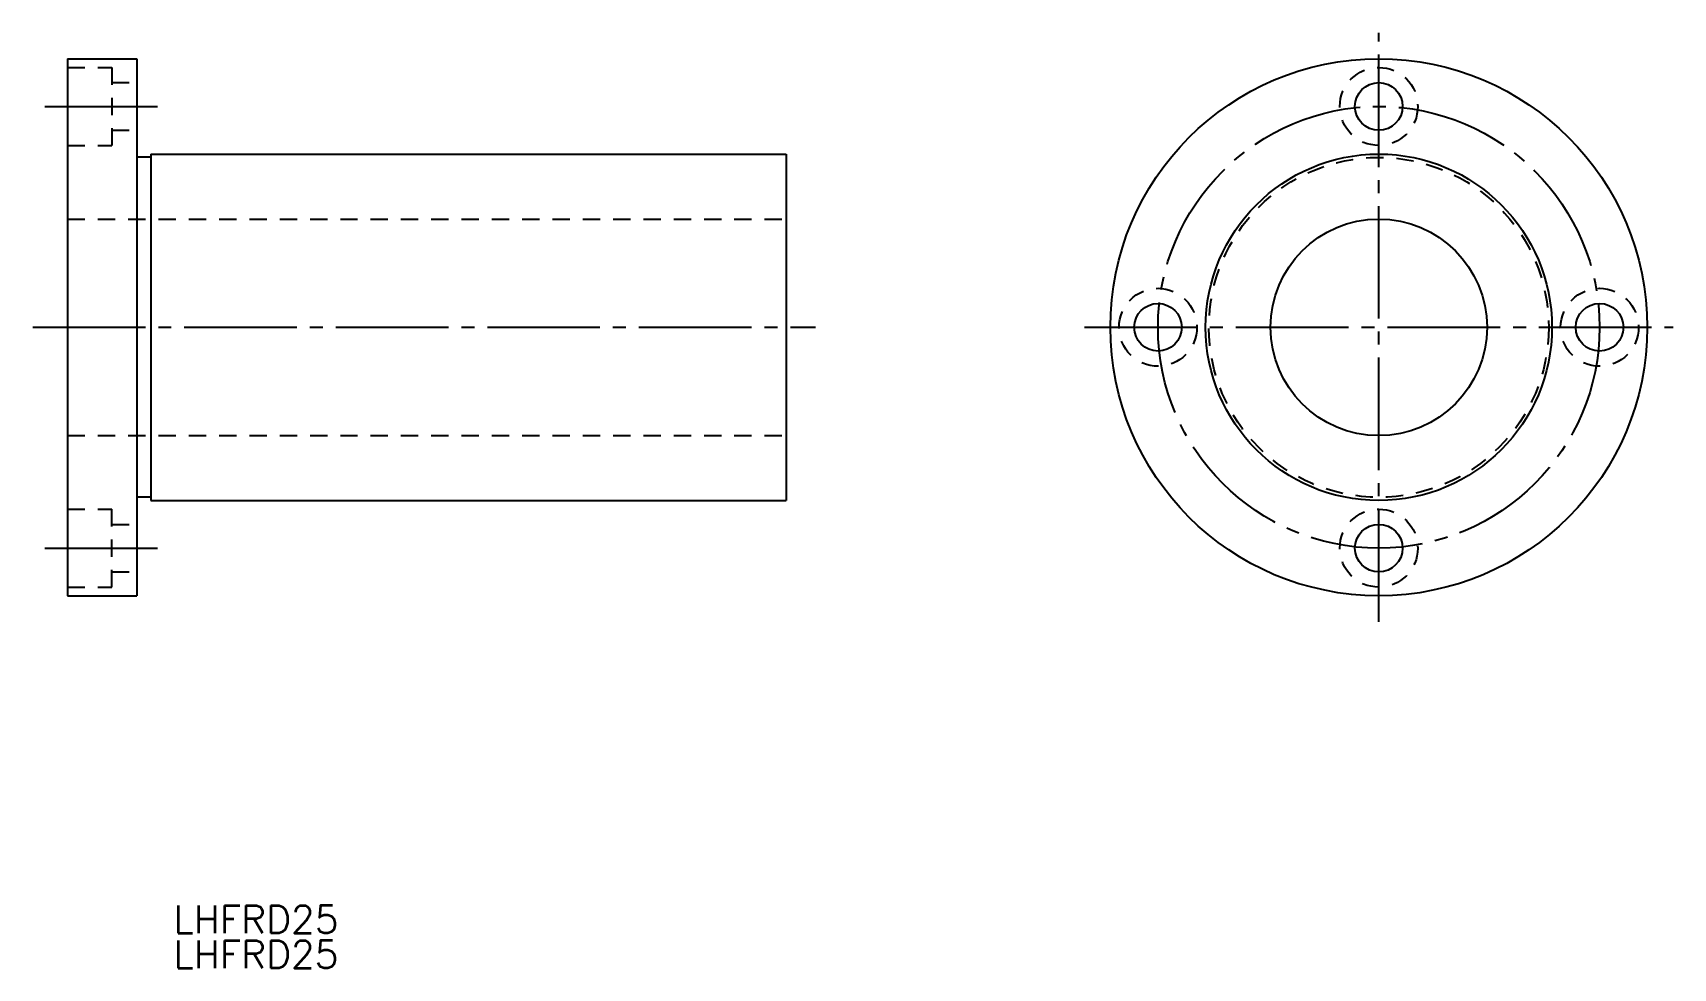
# Model space of a CAD drawing. Extents: x 98 to 287, y 124 to 232.
import ezdxf

# ---------------------------------------------------------------- set-up
doc = ezdxf.new("R2010")
doc.units = 0
doc.linetypes.add('CENTER', pattern=[17.5, 13, -1.5, 1.5, -1.5])
doc.linetypes.add('DASHED', pattern=[3.5, 2, -1.5])
doc.layers.get('0').update_dxf_attribs({"linetype": 'CONTINUOUS'})
doc.layers.add('CENTER', color=1, linetype='CENTER')
doc.styles.get("Standard").update_dxf_attribs({"font": 'txt.shx', "bigfont": '@extfont2.shx'})

msp = doc.modelspace()

# ---------------------------------------------------------------- linework, layer by layer
at = {"color": 7, "linetype": 'CONTINUOUS'}
for p, q in [((101.56, 228.51), (101.56, 166.51)), ((101.56, 228.51), (109.56, 228.51)), ((109.56, 228.51), (109.56, 166.51)), ((111.16, 217.14), (109.56, 217.14)), ((111.16, 217.51), (111.16, 177.51)), ((111.16, 217.51), (184.56, 217.51)), ((184.56, 217.51), (184.56, 177.51)), ((111.16, 177.89), (109.56, 177.89)), ((111.16, 177.51), (184.56, 177.51)), ((101.56, 166.51), (109.56, 166.51))]:
    msp.add_line(p, q, dxfattribs=at)
at = {"color": 3, "linetype": 'DASHED'}
for p, q in [((101.56, 227.51), (106.66, 227.51)), ((106.66, 227.51), (106.66, 218.51)), ((106.66, 225.76), (109.56, 225.76)), ((106.66, 220.26), (109.56, 220.26)), ((101.56, 218.51), (106.66, 218.51)), ((101.56, 210.01), (184.56, 210.01)), ((101.56, 185.01), (184.56, 185.01)), ((101.56, 176.51), (106.66, 176.51)), ((106.66, 167.51), (106.66, 176.51)), ((106.66, 174.76), (109.56, 174.76)), ((106.66, 169.26), (109.56, 169.26)), ((101.56, 167.51), (106.66, 167.51))]:
    msp.add_line(p, q, dxfattribs=at)
at = {"color": 7, "linetype": 'CONTINUOUS'}
for centre, radius in [((252.99, 197.51), 31), ((252.99, 223.01), 2.75), ((252.99, 197.51), 20), ((252.99, 197.51), 12.5), ((227.49, 197.51), 2.75), ((278.49, 197.51), 2.75), ((252.99, 172.01), 2.75)]:
    msp.add_circle(centre, radius, dxfattribs=at)
at = {"color": 3, "linetype": 'DASHED'}
for centre, radius in [((252.99, 223.01), 4.5), ((252.99, 197.51), 19.62), ((227.49, 197.51), 4.5), ((278.49, 197.51), 4.5), ((252.99, 172.01), 4.5)]:
    msp.add_circle(centre, radius, dxfattribs=at)
at = {"layer": 'CENTER', "color": 1, "linetype": 'CENTER'}
for p, q in [((252.99, 163.51), (252.99, 231.51)), ((98.95, 223.01), (111.95, 223.01)), ((97.54, 197.51), (187.95, 197.51)), ((218.99, 197.51), (286.99, 197.51)), ((98.95, 172.01), (111.95, 172.01))]:
    msp.add_line(p, q, dxfattribs=at)
msp.add_circle((252.99, 197.51), 25.5, dxfattribs=at)

# ---------------------------------------------------------------- texts
at = {"color": 7, "linetype": 'CONTINUOUS'}
for p in [(113.78, 127.54), (113.78, 123.51)]:
    msp.add_text('LHFRD25', height=3.2, dxfattribs=at).set_placement(p)

doc.saveas('drawing.dxf')
